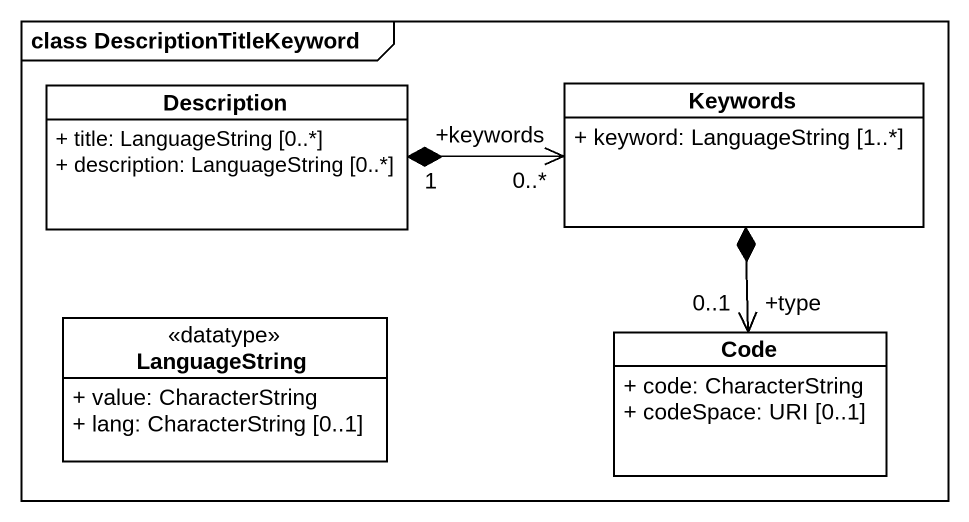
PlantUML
@startuml
mainframe class DescriptionTitleKeyword
hide circle
hide empty members
skinparam classAttributeIconSize 0
class Description {
  + title: LanguageString [0..*]
  + description: LanguageString [0..*]
}
class Keywords {
  + keyword: LanguageString [1..*]
}
class LanguageString <<datatype>> {
  + value: CharacterString
  + lang: CharacterString [0..1]
}
class Code {
  + code: CharacterString
  + codeSpace: URI [0..1]
}
Keywords "+keywords\n0..*" <-left-* "1" Description
Code "+type\n0..1" <-up-* Keywords
@enduml
